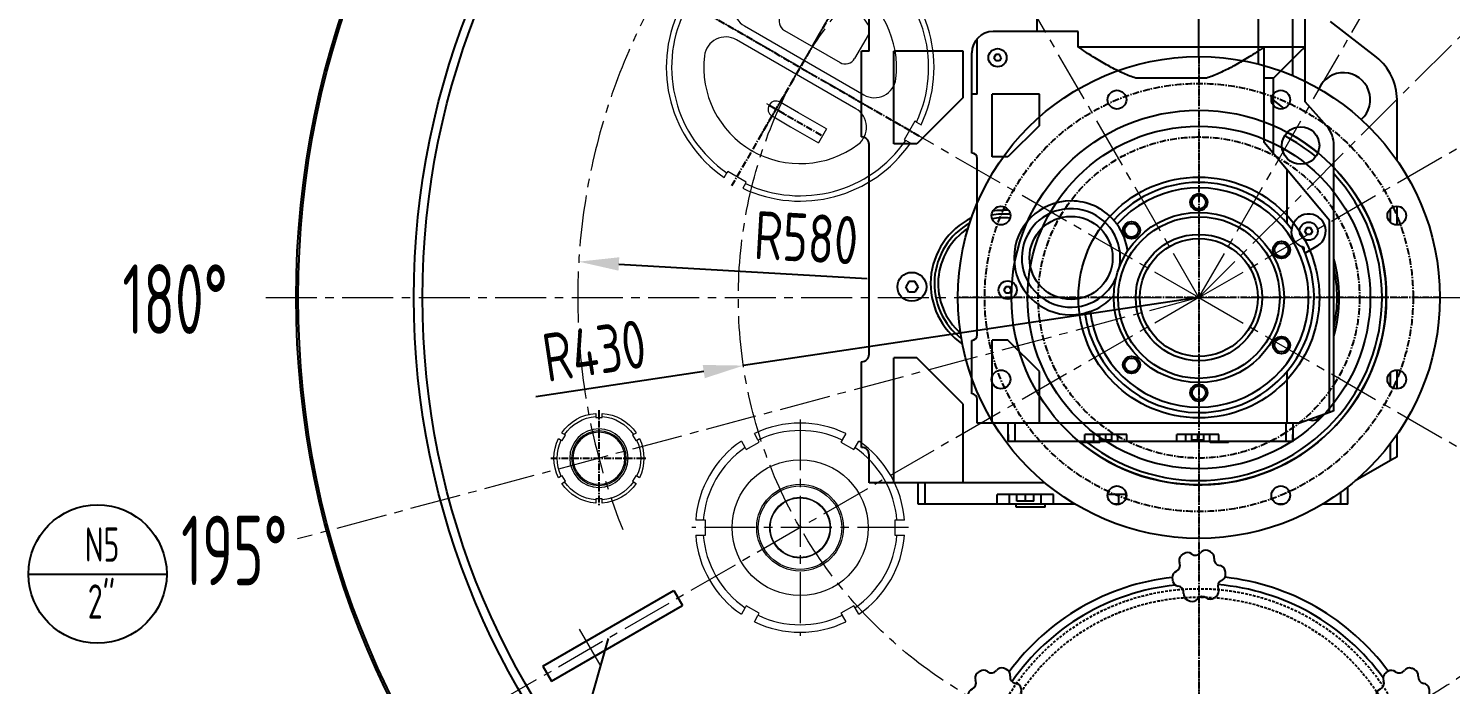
# Model space of a CAD drawing. Header units: inches. Extents: x -375 to 8535, y -477 to 12465.
# Drawn here: x 731 to 2059, y 4177 to 4790 of the extents above; entities that cross this region are included whole.
import ezdxf

# ---------------------------------------------------------------- set-up
doc = ezdxf.new("R2010")
doc.units = ezdxf.units.IN
doc.header["$LTSCALE"] = 5
for name, pattern in [('CENTER', [2, 1.25, -0.25, 0.25, -0.25]), ('CENTER2', [28.575, 19.05, -3.175, 3.175, -3.175]), ('DASHED', [0.75, 0.5, -0.25])]:
    doc.linetypes.add(name, pattern=pattern)
for name, color, linetype in [('1轮廓实线层', 7, 'Continuous'), ('2细线层', 4, 'Continuous'), ('3中心线层', 1, 'CENTER'), ('3尺寸线', 3, 'Continuous'), ('4虚线层', 6, 'DASHED'), ('5剖面线层', 2, 'Continuous'), ('6文字层', 3, 'Continuous'), ('7标注层', 4, 'Continuous')]:
    doc.layers.add(name, color=color, linetype=linetype)
doc.layers.add('图层1', color=1, linetype='CENTER2', lineweight=13)
doc.styles.add('HC_TEXTSTYLE', font='isocp', dxfattribs={"width": 0.667, "bigfont": 'hzfs'})
doc.styles.add('PC_TEXTSTYLE', font='isocp.shx', dxfattribs={"width": 0.8, "bigfont": 'hzfs.shx'})
doc.styles.get("Standard").update_dxf_attribs({"font": 'isocp.shx', "width": 0.707, "bigfont": 'hztxt.shx'})
doc.dimstyles.new('TH_GBDIM', dxfattribs={"dimscale": 15, "dimtxt": 3, "dimasz": 2.5, "dimexe": 1.25, "dimexo": 0, "dimgap": 0.8, "dimtad": 1, "dimdec": 0, "dimzin": 0, "dimdsep": 46, "dimtxsty": 'PC_TEXTSTYLE', "dimcen": 2.5, "dimclrd": 256, "dimclre": 256, "dimclrt": 3, "dimadec": 0, "dimazin": 0, "dimtfac": 0.714286, "dimtdec": 0, "dimtmove": 0, "dimatfit": 3, "dimfxl": 0, "dimtzin": 0, "dimlwd": -1, "dimlwe": -1, "dimarcsym": 0})
pattern_1 = [(45, (-1109.678, 9560.3887), (2.32754, -2.32754), [])]

# ---------------------------------------------------------------- blocks, each defined once
blk = doc.blocks.new('400-ek')
at = {"layer": '3尺寸线'}
h = blk.add_hatch(dxfattribs=at)
h.set_pattern_fill('GRASS', color=256, scale=0.950961, angle=45, style=0)
h.set_pattern_definition([(135, (-134255.385, -13324.175), (-24.1543937, 2e-15), [4.528952, -29.630519]), (90, (-134255.385, -13324.175), (-24.15441, 5e-15), [4.528952, -19.6254582]), (180, (-134255.385, -13324.175), (-5e-15, -24.15441), [4.528952, -19.6254582])])
h.paths.add_polyline_path([(-1361.5, 9695.8, 0.251381), (-1428.1, 9660), (-1428.1, 9615.9), (-1361.5, 9615.9)])
h.paths.add_polyline_path([(-1361.5, 9695.8), (-1361.5, 9615.9), (-1281.7, 9615.9, 0.414214)])
h.paths.add_polyline_path([(-1281.7, 9615.9), (-1361.5, 9615.9), (-1361.5, 9536, 0.414214)])
h.paths.add_polyline_path([(-1361.5, 9615.9), (-1428.1, 9615.9), (-1428.1, 9571.7, 0.251381), (-1361.5, 9536)])
h.paths.add_polyline_path([(-1428.1, 9615.9), (-1441.4, 9615.9, 0.147477), (-1428.1, 9571.7)])
h.paths.add_polyline_path([(-1428.1, 9660, 0.147477), (-1441.4, 9615.9), (-1428.1, 9615.9)])
at = {"layer": '5剖面线层'}
h = blk.add_hatch(dxfattribs=at)
h.set_pattern_fill('ANSI31', color=256, scale=1.036735, angle=90, style=0)
h.set_pattern_definition(pattern_1)
h.paths.add_polyline_path([(-1102.1, 9677.4), (-1117.3, 9677.4), (-1117.7, 9677.8), (-1117.7, 9678.9), (-1116.8, 9680.4), (-1102.5, 9680.4), (-1101.7, 9678.9), (-1101.7, 9677.8)])
h = blk.add_hatch(dxfattribs=at)
h.set_pattern_fill('ANSI31', color=256, scale=1.036735, angle=90, style=0)
h.set_pattern_definition(pattern_1)
h.paths.add_polyline_path([(-1101.7, 9672), (-1109.7, 9671), (-1117.7, 9672.5), (-1117.7, 9673), (-1117.3, 9673.4), (-1102.1, 9673.4), (-1101.7, 9673)])
for p, q in [((-1373, 9719.9), (-1373, 9710.3)), ((-1350.1, 9719.9), (-1350.1, 9710.3)), ((-1445.9, 9677.8), (-1437.6, 9673)), ((-1277.2, 9677.8), (-1285.5, 9673)), ((-1091.7, 9670.9), (-1148.5, 9670.9)), ((-1117.7, 9670.9), (-1117.7, 9678.9)), ((-1101.7, 9670.9), (-1101.7, 9678.9)), ((-1091.7, 9560.9), (-1091.7, 9670.9)), ((-1517.8, 9565.9), (-1517.8, 9665.9)), ((-1505.8, 9565.9), (-1505.8, 9665.9)), ((-1457.3, 9658), (-1449, 9653.2)), ((-1265.8, 9658), (-1274.1, 9653.2)), ((-1391.8, 9621.5), (-1391.8, 9610.2)), ((-1391.8, 9621.5), (-1331.3, 9621.5)), ((-1331.3, 9621.5), (-1331.3, 9610.2)), ((-1391.8, 9610.2), (-1331.3, 9610.2)), ((-1457.3, 9573.8), (-1449, 9578.6)), ((-1265.8, 9573.8), (-1274.1, 9578.6)), ((-1445.9, 9554), (-1437.6, 9558.8)), ((-1277.2, 9554), (-1285.5, 9558.8)), ((-1148.5, 9560.9), (-1091.7, 9560.9)), ((-1373, 9511.9), (-1373, 9521.5)), ((-1350.1, 9511.9), (-1350.1, 9521.5))]:
    blk.add_line(p, q)
for centre, radius, start, end in [((-1374, 9850.2), 6, 131.0078, 202.4337), ((-1361.5, 9835.9), 25, 123.9922, 131.0078), ((-1372.1, 9851.6), 6, 52.5663, 123.9922), ((-1364.8, 9861.1), 6, 232.5663, 322.4337), ((-1355.3, 9853.8), 6, 71.0078, 142.4337), ((-1361.5, 9835.9), 25, 63.9922, 71.0078), ((-1353.2, 9852.9), 6, 352.5663, 63.9922), ((-1380.4, 9834.5), 6, 112.5663, 183.9922), ((-1385, 9845.6), 6, 292.5663, 22.4337), ((-1341.3, 9851.4), 6, 172.5663, 262.4337), ((-1342.8, 9839.5), 6, 11.0078, 82.4337), ((-1361.5, 9835.9), 25, 3.9922, 11.0078), ((-1361.5, 9615.9), 220, 96.4978, 143.6345), ((-1361.5, 9615.9), 212.5, 95.9247, 145.1908), ((-1361.5, 9835.9), 25, 183.9922, 191.0078), ((-1380.1, 9832.2), 6, 191.0078, 262.4337), ((-1337.9, 9826.1), 6, 112.5663, 202.4337), ((-1361.5, 9615.9), 212.5, 35.9247, 85.1908), ((-1342.5, 9837.2), 6, 292.5663, 3.9922), ((-1361.5, 9615.9), 220, 36.4978, 83.6345), ((-1381.7, 9820.3), 6, 352.5663, 82.4337), ((-1369.8, 9818.8), 6, 172.5663, 243.9922), ((-1367.7, 9817.9), 6, 251.0078, 322.4337), ((-1358.2, 9810.6), 6, 52.5663, 142.4337), ((-1361.5, 9615.9), 200, 88.1742, 89.8332), ((-1350.9, 9820.1), 6, 232.5663, 303.9922), ((-1361.5, 9835.9), 25, 303.9922, 311.0078), ((-1349, 9821.5), 6, 311.0078, 22.4337), ((-1361.5, 9835.9), 25, 243.9922, 251.0078), ((-1562.6, 9741.7), 6, 52.5663, 123.9922), ((-1555.3, 9751.2), 6, 232.5663, 322.4337), ((-1545.8, 9743.9), 6, 71.0078, 142.4337), ((-1552, 9725.9), 25, 63.9922, 71.0078), ((-1543.7, 9743), 6, 352.5663, 63.9922), ((-1181.6, 9741.6), 6, 52.5663, 123.9922), ((-1174.3, 9751.1), 6, 232.5663, 322.4337), ((-1164.8, 9743.8), 6, 71.0078, 142.4337), ((-1171, 9725.8), 25, 63.9922, 71.0078), ((-1162.7, 9742.9), 6, 352.5663, 63.9922), ((-1575.6, 9735.7), 6, 292.5663, 22.4337), ((-1564.5, 9740.3), 6, 131.0078, 202.4337), ((-1552, 9725.9), 25, 123.9922, 131.0078), ((-1531.8, 9741.4), 6, 172.5663, 262.4337), ((-1533.4, 9729.6), 6, 11.0078, 82.4337), ((-1194.6, 9735.6), 6, 292.5663, 22.4337), ((-1183.5, 9740.2), 6, 131.0078, 202.4337), ((-1171, 9725.8), 25, 123.9922, 131.0078), ((-1150.8, 9741.4), 6, 172.5663, 262.4337), ((-1152.4, 9729.5), 6, 11.0078, 82.4337), ((-1571, 9724.6), 6, 112.5663, 183.9922), ((-1552, 9725.9), 25, 183.9922, 191.0078), ((-1570.7, 9722.3), 6, 191.0078, 262.4337), ((-1528.5, 9716.2), 6, 112.5663, 202.4337), ((-1361.5, 9615.9), 200, 148.1742, 149.8332), ((-1533.1, 9727.2), 6, 292.5663, 3.9922), ((-1552, 9725.9), 25, 3.9922, 11.0078), ((-1190, 9724.5), 6, 112.5663, 183.9922), ((-1171, 9725.8), 25, 183.9922, 191.0078), ((-1189.7, 9722.2), 6, 191.0078, 262.4337), ((-1147.5, 9716.1), 6, 112.5663, 202.4337), ((-1152.1, 9727.1), 6, 292.5663, 3.9922), ((-1171, 9725.8), 25, 3.9922, 11.0078), ((-1572.3, 9710.4), 6, 352.5663, 82.4337), ((-1560.4, 9708.9), 6, 172.5663, 243.9922), ((-1539.6, 9711.6), 6, 311.0078, 22.4337), ((-1361.5, 9615.9), 104.6, 96.2629, 143.7371), ((-1361.5, 9615.9), 104.6, 36.2629, 83.7371), ((-1191.2, 9710.3), 6, 352.5663, 82.4337), ((-1361.5, 9615.9), 200, 28.1742, 29.8332), ((-1179.3, 9708.8), 6, 172.5663, 243.9922), ((-1158.5, 9711.5), 6, 311.0078, 22.4337), ((-1552, 9725.9), 25, 243.9922, 251.0078), ((-1558.2, 9708), 6, 251.0078, 322.4337), ((-1548.7, 9700.6), 6, 52.5663, 142.4337), ((-1541.4, 9710.2), 6, 232.5663, 303.9922), ((-1552, 9725.9), 25, 303.9922, 311.0078), ((-1171, 9725.8), 25, 243.9922, 251.0078), ((-1177.2, 9707.9), 6, 251.0078, 322.4337), ((-1167.7, 9700.5), 6, 52.5663, 142.4337), ((-1361.5, 9615.9), 212.5, 335.9247, 25.1908), ((-1160.4, 9710.1), 6, 232.5663, 303.9922), ((-1361.5, 9615.9), 220, 336.4978, 23.6345), ((-1171, 9725.8), 25, 303.9922, 311.0078), ((-1511.8, 9665.9), 6, 0, 180), ((-1361.5, 9615.9), 104.6, 156.2629, 203.7371), ((-1511.8, 9565.9), 6, 180, 0), ((-1361.5, 9615.9), 104.6, 216.2629, 263.7371), ((-1361.5, 9615.9), 104.6, 276.2629, 323.7371), ((-1572.3, 9521.4), 6, 277.5663, 7.4337), ((-1560.4, 9522.9), 6, 116.0078, 187.4337), ((-1552, 9505.9), 25, 108.9922, 116.0078), ((-1558.2, 9523.8), 6, 37.5663, 108.9922), ((-1548.7, 9531.1), 6, 217.5663, 307.4337), ((-1541.4, 9521.6), 6, 56.0078, 127.4337), ((-1552, 9505.9), 25, 48.9922, 56.0078), ((-1539.6, 9520.2), 6, 337.5663, 48.9922), ((-1183.5, 9520.2), 6, 131.0078, 202.4337), ((-1171.1, 9505.9), 25, 123.9922, 131.0078), ((-1181.7, 9521.6), 6, 52.5663, 123.9922), ((-1174.4, 9531.1), 6, 232.5663, 322.4337), ((-1164.9, 9523.8), 6, 71.0078, 142.4337), ((-1171.1, 9505.9), 25, 63.9922, 71.0078), ((-1162.7, 9522.9), 6, 352.5663, 63.9922), ((-1150.8, 9521.4), 6, 172.5663, 262.4337), ((-1552, 9505.9), 25, 168.9922, 176.0078), ((-1570.7, 9509.5), 6, 97.5663, 168.9922), ((-1528.5, 9515.6), 6, 157.5663, 247.4337), ((-1361.5, 9615.9), 200, 210.1668, 211.8258), ((-1533.1, 9504.5), 6, 356.0078, 67.4337), ((-1190, 9504.5), 6, 112.5663, 183.9922), ((-1194.6, 9515.6), 6, 292.5663, 22.4337), ((-1361.5, 9615.9), 200, 328.1742, 329.8332), ((-1152.4, 9509.5), 6, 11.0078, 82.4337), ((-1171.1, 9505.9), 25, 3.9922, 11.0078), ((-1571, 9507.2), 6, 176.0078, 247.4337), ((-1575.6, 9496.1), 6, 337.5663, 67.4337), ((-1531.8, 9490.3), 6, 97.5663, 187.4337), ((-1533.4, 9502.2), 6, 277.5663, 348.9922), ((-1552, 9505.9), 25, 348.9922, 356.0078), ((-1171.1, 9505.9), 25, 183.9922, 191.0078), ((-1189.7, 9502.2), 6, 191.0078, 262.4337), ((-1191.3, 9490.3), 6, 352.5663, 82.4337), ((-1147.5, 9496.1), 6, 112.5663, 202.4337), ((-1152.1, 9507.2), 6, 292.5663, 3.9922), ((-1564.5, 9491.5), 6, 157.5663, 228.9922), ((-1552, 9505.9), 25, 228.9922, 236.0078), ((-1562.6, 9490.1), 6, 236.0078, 307.4337), ((-1555.3, 9480.6), 6, 37.5663, 127.4337), ((-1545.8, 9487.9), 6, 217.5663, 288.9922), ((-1552, 9505.9), 25, 288.9922, 296.0078), ((-1543.7, 9488.8), 6, 296.0078, 7.4337), ((-1361.5, 9615.9), 220, 216.3655, 263.5022), ((-1361.5, 9615.9), 212.5, 214.8092, 264.0753), ((-1361.5, 9615.9), 212.5, 275.9247, 325.1908), ((-1361.5, 9615.9), 220, 276.4978, 323.6345), ((-1179.4, 9488.8), 6, 172.5663, 243.9922), ((-1171.1, 9505.9), 25, 243.9922, 251.0078), ((-1177.3, 9487.9), 6, 251.0078, 322.4337), ((-1167.7, 9480.6), 6, 52.5663, 142.4337), ((-1160.4, 9490.1), 6, 232.5663, 303.9922), ((-1171.1, 9505.9), 25, 303.9922, 311.0078), ((-1158.6, 9491.5), 6, 311.0078, 22.4337), ((-1361.6, 9395.9), 25, 123.9922, 131.0078), ((-1372.2, 9411.7), 6, 52.5663, 123.9922), ((-1364.9, 9421.2), 6, 232.5663, 322.4337), ((-1361.5, 9615.9), 200, 268.1742, 269.8332), ((-1355.4, 9413.9), 6, 71.0078, 142.4337), ((-1361.6, 9395.9), 25, 63.9922, 71.0078), ((-1353.3, 9413), 6, 352.5663, 63.9922), ((-1385.2, 9405.7), 6, 292.5663, 22.4337), ((-1374.1, 9410.3), 6, 131.0078, 202.4337), ((-1341.4, 9411.4), 6, 172.5663, 262.4337), ((-1343, 9399.5), 6, 11.0078, 82.4337), ((-1380.6, 9394.6), 6, 112.5663, 183.9922), ((-1361.6, 9395.9), 25, 183.9922, 191.0078), ((-1380.3, 9392.3), 6, 191.0078, 262.4337), ((-1338, 9386.2), 6, 112.5663, 202.4337), ((-1342.6, 9397.2), 6, 292.5663, 3.9922), ((-1361.6, 9395.9), 25, 3.9922, 11.0078), ((-1381.8, 9380.4), 6, 352.5663, 82.4337), ((-1369.9, 9378.8), 6, 172.5663, 243.9922), ((-1358.3, 9370.6), 6, 52.5663, 142.4337), ((-1351, 9380.2), 6, 232.5663, 303.9922), ((-1361.6, 9395.9), 25, 303.9922, 311.0078), ((-1349.1, 9381.6), 6, 311.0078, 22.4337), ((-1361.6, 9395.9), 25, 243.9922, 251.0078), ((-1367.8, 9377.9), 6, 251.0078, 322.4337)]:
    blk.add_arc(centre, radius, start, end)
at = {"layer": '1轮廓实线层'}
for p, q in [((-1117.7, 9678.9), (-1116.8, 9680.4)), ((-1117.3, 9677.4), (-1117.7, 9677.8)), ((-1117.7, 9673), (-1117.3, 9673.4)), ((-1102.1, 9677.4), (-1117.3, 9677.4)), ((-1117.3, 9673.4), (-1117.3, 9677.4)), ((-1102.1, 9673.4), (-1117.3, 9673.4)), ((-1102.5, 9680.4), (-1116.8, 9680.4)), ((-1101.7, 9678.9), (-1102.5, 9680.4)), ((-1102.1, 9677.4), (-1101.7, 9677.8)), ((-1102.1, 9673.4), (-1102.1, 9677.4)), ((-1101.7, 9673), (-1102.1, 9673.4)), ((-1101.4, 9560.4), (-1117.9, 9560.4)), ((-1101.4, 9556.9), (-1117.9, 9556.9))]:
    blk.add_line(p, q, dxfattribs=at)
for centre, radius, start, end in [((-1361.5, 9615.9), 95.1, 3.4088, 356.5912), ((-1361.5, 9615.9), 220, 156.4978, 203.5022), ((-1361.5, 9615.9), 212.5, 155.9247, 204.0753), ((-1361.5, 9615.9), 79.9, 4.0591, 355.9409), ((-1361.5, 9615.9), 104.6, 3.0986, 23.7371), ((-1361.5, 9615.9), 104.6, 336.2629, 356.9014), ((-1117.9, 9558.6), 1.75, 90, 270), ((-1118.2, 9560.9), 0.5, 270, 0), ((-1101.2, 9560.9), 0.5, 180, 270), ((-1101.4, 9558.6), 1.75, 270, 90)]:
    blk.add_arc(centre, radius, start, end, dxfattribs=at)
at = {"layer": '2细线层'}
blk.add_lwpolyline([(-1101.7, 9672), (-1109.7, 9671), (-1117.7, 9672.5)], dxfattribs=at)
at = {"layer": '3中心线层'}
for p, q in [((-1361.5, 9867), (-1361.5, 9362.9)), ((-1109.7, 9557.9), (-1109.7, 9683.9)), ((-1109.7, 9680.9), (-1109.7, 9556.6)), ((-1511.8, 9553.7), (-1511.8, 9676.2)), ((-1098.7, 9675.4), (-1120.7, 9675.4)), ((-1080.2, 9615.9), (-1610.5, 9615.9)), ((-1196.9, 9615.9), (-1091.2, 9615.9))]:
    blk.add_line(p, q, dxfattribs=at)
at = {"layer": '4虚线层'}
for p, q in [((-1117.9, 9664.9), (-1117.9, 9670.9)), ((-1117.7, 9560.9), (-1117.7, 9670.9)), ((-1101.7, 9560.9), (-1101.7, 9670.9)), ((-1101.4, 9664.9), (-1101.4, 9670.9)), ((-1091.7, 9663.9), (-1159.2, 9663.9)), ((-1091.7, 9657.9), (-1157.8, 9657.9)), ((-1091.7, 9664.9), (-1147.1, 9664.9)), ((-1117.9, 9657.9), (-1117.9, 9663.9)), ((-1101.4, 9657.9), (-1101.4, 9663.9)), ((-1091.7, 9567.9), (-1159.2, 9567.9)), ((-1091.7, 9573.9), (-1157.8, 9573.9)), ((-1091.7, 9566.9), (-1147.1, 9566.9)), ((-1117.9, 9567.9), (-1117.9, 9573.9)), ((-1117.9, 9560.9), (-1117.9, 9566.9)), ((-1101.4, 9567.9), (-1101.4, 9573.9)), ((-1101.4, 9560.9), (-1101.4, 9566.9))]:
    blk.add_line(p, q, dxfattribs=at)
for radius in [208, 200.1]:
    blk.add_circle((-1361.5, 9615.9), radius, dxfattribs=at)
at = {"style": 'HC_TEXTSTYLE'}
blk.add_text('HC_SUPERPART', height=0.001, rotation=90, dxfattribs=at).set_placement((-1109.7, 9560.4))
blk = doc.blocks.new('*D1719')
at = {"layer": '1轮廓实线层', "color": 3}
blk.add_line((1282.6, 4569.5), (1514.3, 4556.1), dxfattribs=at)
blk.add_solid([(1283, 4575.8), (1282.2, 4563.3), (1245.2, 4571.7)], dxfattribs=at)
at = {"layer": 'Defpoints', "color": 0}
for p in [(1245.2, 4571.7), (1824.2, 4538.2)]:
    blk.add_point(p, dxfattribs=at)
at = {"layer": '1轮廓实线层', "color": 3, "insert": (1457.5, 4594), "char_height": 45, "attachment_point": 5, "rotation": 356.6885, "style": 'PC_TEXTSTYLE'}
blk.add_mtext('R580', dxfattribs=at)
blk = doc.blocks.new('*D1720')
at = {"layer": '1轮廓实线层', "color": 3}
for p, q in [((1824.2, 4538.2), (1398.9, 4474.6)), ((1361.8, 4469), (1204.9, 4445.5))]:
    blk.add_line(p, q, dxfattribs=at)
blk.add_solid([(1362.8, 4462.8), (1360.9, 4475.2), (1398.9, 4474.6)], dxfattribs=at)
at = {"layer": 'Defpoints', "color": 0}
for p in [(1824.2, 4538.2), (1398.9, 4474.6)]:
    blk.add_point(p, dxfattribs=at)
at = {"layer": '1轮廓实线层', "color": 3, "insert": (1259.7, 4488.6), "char_height": 45, "attachment_point": 5, "rotation": 8.511, "style": 'PC_TEXTSTYLE'}
blk.add_mtext('R430', dxfattribs=at)
blk = doc.blocks.new('SW_CENTERMARKSYMBOL_3')
at = {"color": 0, "linetype": 'Continuous', "lineweight": 0}
for p, q in [((0, 0.5), (0, 1.5)), ((-0.5, 0), (-1.5, 0)), ((0, 0), (-0.25, 0)), ((0, 0), (0, 0.25)), ((0, 0), (0, -0.25)), ((0, 0), (0.25, 0)), ((0.5, 0), (1.5, 0)), ((0, -0.5), (0, -1.5))]:
    blk.add_line(p, q, dxfattribs=at)
blk = doc.blocks.new('SW_CENTERMARKSYMBOL_15')
at = {"color": 0, "linetype": 'Continuous', "lineweight": 0}
for p, q in [((-0.1, 0), (-0.2, 0)), ((0, 0), (-0.05, 0)), ((0, 0.1), (0, 0.2)), ((0, 0), (0, 0.05)), ((0, 0), (0, -0.05)), ((0, 0), (0.05, 0)), ((0.1, 0), (0.2, 0)), ((0, -0.1), (0, -0.2))]:
    blk.add_line(p, q, dxfattribs=at)
blk = doc.blocks.new('I$C70221E4B')
at = {"color": 7, "linetype": 'Continuous', "lineweight": 15}
for p, q in [((118, 247.6), (118, 252.6)), ((138, 252.6), (138, 247.6)), ((118, 247.6), (118, 246)), ((118, 246), (138, 246)), ((138, 246), (138, 247.6)), ((88, 185.7), (88, 160.5)), ((168, 185.7), (168, 160.5)), ((98, 150.5), (158, 150.5)), ((3.4, 138), (8.4, 138)), ((10, 138), (8.4, 138)), ((10, 118), (10, 138)), ((63.6, 135.5), (192.4, 135.5)), ((247.6, 138), (246, 138)), ((246, 138), (246, 118)), ((247.6, 138), (252.6, 138)), ((192.4, 120.5), (63.6, 120.5)), ((8.4, 118), (3.4, 118)), ((8.4, 118), (10, 118)), ((246, 118), (247.6, 118)), ((252.6, 118), (247.6, 118)), ((148, 90.5), (128, 90.5)), ((178, 90.5), (148, 90.5)), ((178, 90.5), (178, 75.5)), ((128, 75.5), (148, 75.5)), ((148, 75.5), (178, 75.5)), ((138, 10), (118, 10)), ((118, 10), (118, 8.4)), ((118, 3.4), (118, 8.4)), ((138, 8.4), (138, 10)), ((138, 8.4), (138, 3.4))]:
    blk.add_line(p, q, dxfattribs=at)
for centre, radius, start, end in [((128, 128), 125, 94.5886, 175.4114), ((128, 128), 125, 4.5886, 85.4114), ((128, 128), 120, 94.7802, 175.2198), ((128, 128), 120, 4.7802, 85.2198), ((128, 128), 90, 23.1324, 156.8676), ((128, 128), 75, 62.5136, 117.4864), ((98, 185.7), 10, 117.4864, 180), ((158, 185.7), 10, 0, 62.5136), ((63.6, 155.5), 20, 156.8676, 270), ((98, 160.5), 10, 180, 270), ((158, 160.5), 10, 270, 0), ((192.4, 155.5), 20, 270, 23.1324), ((63.6, 100.5), 20, 90, 203.1324), ((192.4, 100.5), 20, 336.8676, 90), ((128, 128), 125, 184.5886, 265.4114), ((128, 128), 120, 184.7802, 265.2198), ((128, 128), 120, 274.7802, 355.2198), ((128, 128), 125, 274.5886, 355.4114), ((128, 128), 90, 203.1324, 336.8676), ((128, 83), 7.5, 90, 270)]:
    blk.add_arc(centre, radius, start, end, dxfattribs=at)
at = {"layer": '3中心线层'}
for p, q in [((128, 256), (128, 0)), ((0, 128), (256, 128)), ((120.5, 83), (178, 83))]:
    blk.add_line(p, q, dxfattribs=at)
at = {"color": 7, "linetype": 'Continuous', "lineweight": 0, "xscale": 50, "yscale": 50, "zscale": 50}
blk.add_blockref('SW_CENTERMARKSYMBOL_3', (128, 128), dxfattribs=at)
at = {"layer": '3中心线层', "xscale": 50, "yscale": 50, "zscale": 50}
blk.add_blockref('SW_CENTERMARKSYMBOL_15', (128, 83), dxfattribs=at)
blk = doc.blocks.new('I$C1C2F391D')
at = {"color": 7, "linetype": 'Continuous', "lineweight": 15}
for p, q in [((28.2, 80.2), (28.6, 79.4)), ((61.4, 79.4), (61.8, 80.2)), ((23.4, 76.4), (23, 77.2)), ((28.6, 79.4), (23.4, 76.4)), ((66.6, 76.4), (61.4, 79.4)), ((67, 77.2), (66.6, 76.4)), ((3.1, 48), (6.1, 48)), ((6.1, 42), (3.1, 42)), ((6.1, 48), (7, 48)), ((7, 42), (6.1, 42)), ((7, 48), (7, 42)), ((83, 48), (83.9, 48)), ((83, 42), (83, 48)), ((83.9, 42), (83, 42)), ((83.9, 48), (86.9, 48)), ((86.9, 42), (83.9, 42)), ((23, 12.8), (23.4, 13.6)), ((23.4, 13.6), (28.6, 10.6)), ((61.4, 10.6), (66.6, 13.6)), ((66.6, 13.6), (67, 12.8)), ((28.6, 10.6), (28.2, 9.8)), ((61.8, 9.8), (61.4, 10.6))]:
    blk.add_line(p, q, dxfattribs=at)
at = {"color": 7, "linetype": 'Continuous', "lineweight": 15, "flags": 128}
for points in [[(23, 77.2), (22.9, 77.3), (21.5, 79.8)], [(26.7, 82.8), (28.1, 80.3), (28.2, 80.2)], [(61.8, 80.2), (61.9, 80.3), (63.3, 82.8)], [(68.5, 79.8), (67.1, 77.3), (67, 77.2)], [(21.5, 10.2), (22.9, 12.7), (23, 12.8)], [(28.2, 9.8), (28.1, 9.7), (26.7, 7.2)], [(63.3, 7.2), (61.9, 9.7), (61.8, 9.8)], [(67, 12.8), (67.1, 12.7), (68.5, 10.2)]]:
    blk.add_lwpolyline(points, dxfattribs=at)
at = {"color": 7, "linetype": 'Continuous', "lineweight": 15}
for radius in [27.3, 25.5, 24.3]:
    blk.add_circle((45, 45), radius, dxfattribs=at)
for radius, start, end in [(42, 124.096, 175.904), (42, 64.096, 115.904), (39, 64.4117, 115.5883), (42, 4.096, 55.904), (39, 124.4117, 175.5883), (39, 4.4117, 55.5883), (42, 184.096, 235.904), (39, 184.4117, 235.5883), (39, 304.4117, 355.5883), (42, 304.096, 355.904), (42, 244.096, 295.904), (39, 244.4117, 295.5883)]:
    blk.add_arc((45, 45), radius, start, end, dxfattribs=at)
at = {"layer": '3中心线层'}
for p, q in [((45, 90), (45, 0)), ((0, 45), (90, 45))]:
    blk.add_line(p, q, dxfattribs=at)
blk = doc.blocks.new('1-2')
for p, q in [((-13060.9, 283.6), (-13034.9, 283.6)), ((-13060.9, 119.4), (-13060.9, 283.6)), ((-13027.9, 290.6), (-12947.9, 290.6)), ((-12940.9, 283.6), (-12744.9, 283.6)), ((-12737.9, 290.6), (-12657.9, 290.6)), ((-12657.9, 283.6), (-12657.9, 290.6)), ((-12657.9, 283.6), (-12560.7, 283.6)), ((-13060.9, 260.6), (-12944.4, 260.6)), ((-12944.4, 239), (-12944.4, 260.6)), ((-12744.4, 260.6), (-12657.9, 260.6)), ((-12744.4, 239), (-12744.4, 260.6)), ((-12657.9, 195.7), (-12657.9, 260.6)), ((-12882.9, 246.5), (-12877.9, 249.4)), ((-12882.9, 240.7), (-12882.9, 246.5)), ((-12877.9, 237.8), (-12882.9, 240.7)), ((-12872.9, 246.5), (-12877.9, 249.4)), ((-12877.9, 237.8), (-12872.9, 240.7)), ((-12872.9, 240.7), (-12872.9, 246.5)), ((-13080.9, 237.6), (-13060.9, 237.6)), ((-13080.9, 231.1), (-13080.9, 237.6)), ((-13080.9, 231.1), (-13060.9, 231.1)), ((-13080.9, 163.9), (-13080.9, 231.1)), ((-12987.6, 195.7), (-12944.4, 239)), ((-12701.1, 195.7), (-12744.4, 239)), ((-13060.9, 195.7), (-12987.6, 195.7)), ((-12977.9, 187.6), (-12927.9, 187.6)), ((-12752.9, 187.6), (-12659.4, 187.6)), ((-12701.1, 195.7), (-12657.9, 195.7)), ((-12697.9, 182.6), (-12697.9, 187.6)), ((-13005.4, 182.6), (-12982.9, 182.6)), ((-13005.4, -118.4), (-13005.4, 182.6)), ((-12922.9, 182.6), (-12757.9, 182.6)), ((-12697.9, 182.6), (-12646.2, 182.6)), ((-13080.9, 163.9), (-13071.9, 163.9)), ((-13080.9, 152.3), (-13080.9, 163.9)), ((-13071.9, 111.3), (-13071.9, 163.9)), ((-13005.4, 168.6), (-12927.6, 168.6)), ((-12927.6, 153.9), (-12927.6, 168.6)), ((-12756.6, 168.6), (-12697.9, 168.6)), ((-12756.6, 153.9), (-12756.6, 168.6)), ((-12697.9, 124.5), (-12697.9, 168.6)), ((-12666.9, 165.3), (-12663.9, 167.1)), ((-12666.9, 161.9), (-12666.9, 165.3)), ((-12663.9, 160.1), (-12666.9, 161.9)), ((-12660.9, 165.3), (-12663.9, 167.1)), ((-12663.9, 160.1), (-12660.9, 161.9)), ((-12660.9, 161.9), (-12660.9, 165.3)), ((-12639.4, 88.2), (-12639.4, 167.6)), ((-13083.9, 146.1), (-13080.9, 146.1)), ((-13083.9, 119.1), (-13083.9, 146.1)), ((-13080.9, 152.3), (-13071.9, 152.3)), ((-13080.9, 122.9), (-13080.9, 152.3)), ((-13022.4, 153.6), (-13005.4, 153.6)), ((-13022.4, 153.4), (-13022.4, 153.6)), ((-13022.4, 153.4), (-13015.9, 153.4)), ((-13022.4, -112.4), (-13022.4, 153.4)), ((-13022.4, 147.1), (-13005.4, 147.1)), ((-13015.9, 153.4), (-13015.9, 153.6)), ((-12957, 124.5), (-12927.6, 153.9)), ((-12883.9, 155.8), (-12880.9, 157.6)), ((-12883.9, 152.4), (-12883.9, 155.8)), ((-12880.9, 150.6), (-12883.9, 152.4)), ((-12877.9, 155.8), (-12880.9, 157.6)), ((-12880.9, 150.6), (-12877.9, 152.4)), ((-12877.9, 152.4), (-12877.9, 155.8)), ((-12727.3, 124.5), (-12756.6, 153.9)), ((-13083.9, 135.5), (-13083.9, 135.5)), ((-13078.3, 145.6), (-13071.9, 145.6)), ((-13078.3, 129.6), (-13078.3, 145.6)), ((-13078.3, 137.6), (-13071.9, 137.6)), ((-13083.9, 129.7), (-13083.9, 129.7)), ((-13080.9, 122.9), (-13071.9, 122.9)), ((-13080.9, 111.3), (-13080.9, 122.9)), ((-13078.3, 129.6), (-13071.9, 129.6)), ((-13005.4, 124.5), (-12957, 124.5)), ((-12727.3, 124.5), (-12697.9, 124.5)), ((-12639.4, 126.5), (-12615.9, 126.5)), ((-13083.9, 119.1), (-13080.9, 119.1)), ((-13080.9, 111.3), (-13071.9, 111.3)), ((-13080.9, 91.2), (-13080.9, 111.3)), ((-13023.4, 85.1), (-13022.4, 85.1)), ((-13023.4, 76.6), (-13023.4, 85.1)), ((-13022.4, 82.2), (-13015.9, 82.2)), ((-13015.9, 43), (-13015.9, 82.2)), ((-12902.6, 82.1), (-12902.6, 82.1)), ((-12902.6, 82.1), (-12902.6, 82.1)), ((-12902.5, 82), (-12902.6, 82.1)), ((-12902.5, 82), (-12902.5, 82)), ((-12902.5, 81.9), (-12902.5, 82)), ((-12902.5, 81.9), (-12902.5, 81.9)), ((-12902.5, 81.8), (-12902.5, 81.9)), ((-12902.5, 81.7), (-12902.5, 81.8)), ((-12902.4, 81.6), (-12902.5, 81.7)), ((-12902.4, 81.5), (-12902.4, 81.6)), ((-12902.4, 81.3), (-12902.4, 81.5)), ((-12902.3, 81.2), (-12902.4, 81.3)), ((-12902.3, 81.1), (-12902.3, 81.2)), ((-12902.3, 80.9), (-12902.3, 81.1)), ((-12902.2, 80.7), (-12902.3, 80.9)), ((-12902.2, 80.6), (-12902.2, 80.7)), ((-12902.1, 80.4), (-12902.2, 80.6)), ((-12902, 80.2), (-12902.1, 80.4)), ((-12902, 80), (-12902, 80.2)), ((-12901.9, 79.8), (-12902, 80)), ((-12901.9, 79.6), (-12901.9, 79.8)), ((-12659.8, 79.5), (-12658.6, 81.2)), ((-12658.6, 81.2), (-12657.5, 83)), ((-12657.5, 83), (-12656.3, 84.7)), ((-12656.3, 84.7), (-12655.1, 86.5)), ((-12655.1, 86.5), (-12653.9, 88.2)), ((-12653.9, 88.2), (-12639.4, 88.2)), ((-12653.9, -123.5), (-12653.9, 88.2)), ((-13023.4, 68.1), (-13023.4, 76.6)), ((-13023.4, 68.1), (-13022.4, 68.1)), ((-13022.4, 73.8), (-13015.9, 73.8)), ((-13021.2, 68.2), (-13015.9, 68.2)), ((-13021.2, 56.9), (-13021.2, 68.2)), ((-12901.8, 79.3), (-12901.9, 79.6)), ((-12901.7, 79.1), (-12901.8, 79.3)), ((-12901.7, 78.9), (-12901.7, 79.1)), ((-12901.6, 78.7), (-12901.7, 78.9)), ((-12901.5, 78.4), (-12901.6, 78.7)), ((-12901.4, 78.2), (-12901.5, 78.4)), ((-12901.4, 78), (-12901.4, 78.2)), ((-12901.3, 77.7), (-12901.4, 78)), ((-12901.2, 77.5), (-12901.3, 77.7)), ((-12901.1, 77.2), (-12901.2, 77.5)), ((-12668.8, 65), (-12667.8, 66.5)), ((-12667.8, 66.5), (-12666.9, 68.1)), ((-12666.9, 68.1), (-12666, 69.7)), ((-12666, 69.7), (-12665, 71.3)), ((-12665, 71.3), (-12664, 72.9)), ((-12664, 72.9), (-12663, 74.6)), ((-12663, 74.6), (-12661.9, 76.2)), ((-12661.9, 76.2), (-12660.9, 77.9)), ((-12660.9, 77.9), (-12659.8, 79.5)), ((-13080.9, 50.3), (-13080.9, 55.1)), ((-13071.9, 43.4), (-13071.9, 60.8)), ((-13021.2, 62.6), (-13015.9, 62.6)), ((-13021.2, 56.9), (-13015.9, 56.9)), ((-12818.1, 53), (-12818, 53.2)), ((-12818, 53.2), (-12817.8, 53.3)), ((-12817.8, 53.3), (-12817.6, 53.4)), ((-12817.6, 53.4), (-12817.5, 53.5)), ((-12817.5, 53.5), (-12817.3, 53.7)), ((-12817.3, 53.7), (-12817.2, 53.8)), ((-12817.2, 53.8), (-12817, 53.9)), ((-12817, 53.9), (-12816.9, 54)), ((-12816.9, 54), (-12816.8, 54.1)), ((-12816.8, 54.1), (-12816.7, 54.2)), ((-12816.7, 54.2), (-12816.5, 54.3)), ((-12816.5, 54.3), (-12816.4, 54.4)), ((-12816.4, 54.4), (-12816.3, 54.5)), ((-12816.3, 54.5), (-12816.2, 54.6)), ((-12816.2, 54.6), (-12816.1, 54.7)), ((-12816.1, 54.7), (-12816, 54.7)), ((-12816, 54.8), (-12815.9, 54.9)), ((-12816, 54.7), (-12816, 54.8)), ((-12815.9, 54.9), (-12815.8, 54.9)), ((-12815.8, 54.9), (-12815.8, 55)), ((-12815.8, 55), (-12815.7, 55)), ((-12815.7, 55), (-12815.6, 55.1)), ((-12815.7, 55), (-12815.7, 55)), ((-12815.6, 55.1), (-12815.6, 55.1)), ((-12815.6, 55.1), (-12815.6, 55.1)), ((-12815.6, 55.1), (-12815.6, 55.1)), ((-12815.6, 55.1), (-12815.6, 55.1)), ((-12675.2, 52.9), (-12674.5, 54.4)), ((-12674.5, 54.4), (-12673.7, 55.9)), ((-12673.7, 55.9), (-12673, 57.4)), ((-12673, 57.4), (-12672.2, 58.9)), ((-12672.2, 58.9), (-12671.3, 60.4)), ((-12671.3, 60.4), (-12670.5, 61.9)), ((-12670.5, 61.9), (-12669.6, 63.4)), ((-12669.6, 63.4), (-12668.8, 65)), ((-13080.9, 50.3), (-13071.9, 50.3)), ((-13080.9, 49.1), (-13080.9, 50.3)), ((-13074.6, 43.6), (-13071.9, 43.6)), ((-13022.4, 51.3), (-13015.9, 51.3)), ((-13022.4, 43), (-13015.9, 43)), ((-12819.5, 52), (-12819.3, 52.1)), ((-12819.3, 52.1), (-12819.2, 52.2)), ((-12819.2, 52.2), (-12819, 52.4)), ((-12819, 52.4), (-12818.8, 52.5)), ((-12818.8, 52.5), (-12818.6, 52.6)), ((-12818.6, 52.6), (-12818.5, 52.8)), ((-12818.5, 52.8), (-12818.3, 52.9)), ((-12818.3, 52.9), (-12818.1, 53)), ((-12681.5, 38.7), (-12681, 40.1)), ((-12681, 40.1), (-12680.4, 41.5)), ((-12680.4, 41.5), (-12679.8, 42.9)), ((-12679.8, 42.9), (-12679.2, 44.3)), ((-12679.2, 44.3), (-12678.6, 45.8)), ((-12678.6, 45.8), (-12678, 47.2)), ((-12678, 47.2), (-12677.3, 48.6)), ((-12677.3, 48.6), (-12676.6, 50)), ((-12676.6, 50), (-12675.9, 51.5)), ((-12675.9, 51.5), (-12675.2, 52.9)), ((-12683, 34.6), (-12682.5, 36)), ((-12683, -31.6), (-12683, 34.6)), ((-12682.5, 36), (-12682, 37.4)), ((-12682, 37.4), (-12681.5, 38.7)), ((-13022.4, -3.8), (-13015.9, -3.8)), ((-13022.4, -12.2), (-13015.9, -12.2)), ((-13015.9, -43), (-13015.9, -3.8)), ((-13021.2, -17.8), (-13015.9, -17.8)), ((-13021.2, -23.4), (-13021.2, -17.8)), ((-13021.2, -23.4), (-13015.9, -23.4)), ((-13021.2, -29.1), (-13021.2, -23.4)), ((-12662.9, -24.4), (-12599.4, -24.4)), ((-13023.4, -34.9), (-13022.4, -34.9)), ((-13023.4, -51.9), (-13023.4, -34.9)), ((-13022.4, -34.7), (-13015.9, -34.7)), ((-13021.2, -29.1), (-13015.9, -29.1)), ((-12682.5, -33), (-12683, -31.6)), ((-12682, -34.4), (-12682.5, -33)), ((-12681.5, -35.8), (-12682, -34.4)), ((-12681, -37.1), (-12681.5, -35.8)), ((-12680.4, -38.5), (-12681, -37.1)), ((-12679.8, -39.9), (-12680.4, -38.5)), ((-13023.4, -51.9), (-13022.4, -51.9)), ((-13022.4, -43), (-13015.9, -43)), ((-12679.2, -41.4), (-12679.8, -39.9)), ((-12678.6, -42.8), (-12679.2, -41.4)), ((-12678, -44.2), (-12678.6, -42.8)), ((-12677.3, -45.6), (-12678, -44.2)), ((-12676.6, -47.1), (-12677.3, -45.6)), ((-12675.9, -48.5), (-12676.6, -47.1)), ((-12675.2, -50), (-12675.9, -48.5)), ((-12674.5, -51.4), (-12675.2, -50)), ((-12673.7, -52.9), (-12674.5, -51.4)), ((-12673, -54.4), (-12673.7, -52.9)), ((-12672.2, -55.9), (-12673, -54.4)), ((-12671.4, -57.4), (-12672.2, -55.9)), ((-12670.5, -58.9), (-12671.4, -57.4)), ((-12669.7, -60.4), (-12670.5, -58.9)), ((-12668.8, -62), (-12669.7, -60.4)), ((-12667.9, -63.5), (-12668.8, -62)), ((-12666.9, -65.1), (-12667.9, -63.5)), ((-12666, -66.7), (-12666.9, -65.1)), ((-12665, -68.3), (-12666, -66.7)), ((-12664, -69.9), (-12665, -68.3)), ((-12663, -71.5), (-12664, -69.9)), ((-12662, -73.2), (-12663, -71.5)), ((-12660.9, -74.8), (-12662, -73.2)), ((-12659.8, -76.5), (-12660.9, -74.8)), ((-12658.7, -78.2), (-12659.8, -76.5)), ((-12657.5, -79.9), (-12658.7, -78.2)), ((-12815.9, -146.4), (-12743, -85.2)), ((-12743, -85.2), (-12653.9, -85.2)), ((-12711.3, -104.1), (-12702.1, -92.3)), ((-12683, -94), (-12683, -85.2)), ((-12669.9, -80), (-12573.3, -80)), ((-12656.4, -81.7), (-12657.5, -79.9)), ((-12655.2, -83.4), (-12656.4, -81.7)), ((-12653.9, -85.2), (-12655.2, -83.4)), ((-13080.9, -103.9), (-13080.9, -98)), ((-13022.4, -105.9), (-13005.4, -105.9)), ((-12753.4, -94), (-12683, -94)), ((-12679.3, -97.7), (-12683, -94)), ((-12675.5, -101.6), (-12679.3, -97.7)), ((-12671.5, -105.6), (-12675.5, -101.6)), ((-12667.3, -109.7), (-12671.5, -105.6)), ((-13022.4, -112.2), (-13015.9, -112.2)), ((-13022.4, -112.4), (-13005.4, -112.4)), ((-13015.9, -112.4), (-13015.9, -112.2)), ((-13005.4, -106.7), (-12957, -106.7)), ((-12995.2, -146.4), (-13005.4, -118.4)), ((-12840.1, -119.6), (-12840, -119.4)), ((-12840, -119.4), (-12839.9, -119.2)), ((-12839.9, -119.2), (-12839.8, -118.9)), ((-12839.8, -118.9), (-12839.6, -118.7)), ((-12839.6, -118.7), (-12839.5, -118.4)), ((-12839.5, -118.4), (-12839.3, -118.2)), ((-12839.3, -118.2), (-12839.1, -117.9)), ((-12839.1, -117.9), (-12838.9, -117.6)), ((-12838.9, -117.6), (-12838.7, -117.4)), ((-12838.7, -117.4), (-12838.5, -117.1)), ((-12838.5, -117.1), (-12838.3, -116.8)), ((-12838.3, -116.8), (-12838, -116.5)), ((-12838, -116.5), (-12837.8, -116.2)), ((-12837.8, -116.2), (-12837.5, -115.9)), ((-12837.5, -115.9), (-12837.2, -115.6)), ((-12837.2, -115.6), (-12836.9, -115.3)), ((-12836.9, -115.3), (-12836.6, -115)), ((-12836.6, -115), (-12836.3, -114.7)), ((-12836.3, -114.7), (-12835.9, -114.4)), ((-12835.9, -114.4), (-12835.6, -114.2)), ((-12835.6, -114.2), (-12835.2, -113.9)), ((-12835.2, -113.9), (-12834.9, -113.7)), ((-12834.9, -113.7), (-12834.5, -113.4)), ((-12834.5, -113.4), (-12834.1, -113.2)), ((-12834.1, -113.2), (-12833.8, -113)), ((-12833.8, -113), (-12833.4, -112.8)), ((-12833.4, -112.8), (-12833, -112.6)), ((-12833, -112.6), (-12832.6, -112.4)), ((-12832.6, -112.4), (-12832.2, -112.2)), ((-12832.2, -112.2), (-12831.8, -112)), ((-12831.8, -112), (-12831.4, -111.9)), ((-12831.4, -111.9), (-12831, -111.7)), ((-12831, -111.7), (-12830.6, -111.6)), ((-12830.6, -111.6), (-12830.2, -111.5)), ((-12830.2, -111.5), (-12829.7, -111.4)), ((-12829.7, -111.4), (-12829.3, -111.3)), ((-12829.3, -111.3), (-12828.9, -111.2)), ((-12828.9, -111.2), (-12828.5, -111.1)), ((-12828.5, -111.1), (-12828.2, -111.1)), ((-12828.2, -111.1), (-12827.8, -111)), ((-12827.8, -111), (-12827.4, -111)), ((-12827.4, -111), (-12827.1, -111)), ((-12827.1, -111), (-12826.8, -110.9)), ((-12826.8, -110.9), (-12826.4, -110.9)), ((-12826.4, -110.9), (-12826.2, -110.9)), ((-12826.2, -110.9), (-12825.9, -110.9)), ((-12825.6, -110.9), (-12825.9, -110.9)), ((-12825.4, -110.9), (-12825.6, -110.9)), ((-12825.2, -110.9), (-12825.4, -110.9)), ((-12825, -110.9), (-12825.2, -110.9)), ((-12824.8, -110.9), (-12825, -110.9)), ((-12824.7, -111), (-12824.8, -110.9)), ((-12824.5, -111), (-12824.7, -111)), ((-12824.4, -111), (-12824.5, -111)), ((-12824.3, -111), (-12824.4, -111)), ((-12824.2, -111), (-12824.3, -111)), ((-12823.6, -111.1), (-12824.2, -111)), ((-12824.2, -111), (-12824.2, -111)), ((-12824.2, -111), (-12824.2, -111)), ((-12823.1, -111.2), (-12823.6, -111.1)), ((-12822.5, -111.3), (-12823.1, -111.2)), ((-12821.9, -111.4), (-12822.5, -111.3)), ((-12821.4, -111.6), (-12821.9, -111.4)), ((-12820.8, -111.7), (-12821.4, -111.6)), ((-12820.3, -111.9), (-12820.8, -111.7)), ((-12819.7, -112.2), (-12820.3, -111.9)), ((-12819.2, -112.4), (-12819.7, -112.2)), ((-12818.7, -112.6), (-12819.2, -112.4)), ((-12818.8, -106.7), (-12768.6, -106.7)), ((-12818.2, -112.9), (-12818.7, -112.6)), ((-12817.7, -113.2), (-12818.2, -112.9)), ((-12817.2, -113.5), (-12817.7, -113.2)), ((-12816.8, -113.8), (-12817.2, -113.5)), ((-12816.3, -114.1), (-12816.8, -113.8)), ((-12815.9, -114.4), (-12816.3, -114.1)), ((-12815.5, -114.8), (-12815.9, -114.4)), ((-12815.1, -115.1), (-12815.5, -114.8)), ((-12814.7, -115.5), (-12815.1, -115.1)), ((-12814.3, -115.9), (-12814.7, -115.5)), ((-12814, -116.3), (-12814.3, -115.9)), ((-12813.6, -116.7), (-12814, -116.3)), ((-12813.3, -117.1), (-12813.6, -116.7)), ((-12812.9, -117.5), (-12813.3, -117.1)), ((-12812.6, -118), (-12812.9, -117.5)), ((-12812.4, -118.4), (-12812.6, -118)), ((-12812.1, -118.9), (-12812.4, -118.4)), ((-12811.8, -119.3), (-12812.1, -118.9)), ((-12811.6, -119.8), (-12811.8, -119.3)), ((-12680.7, -112.1), (-12606.9, -112.1)), ((-12663, -114), (-12667.3, -109.7)), ((-12658.6, -118.5), (-12663, -114)), ((-12653.9, -123.2), (-12658.6, -118.5)), ((-12839.6, -135.2), (-12846.6, -123.6)), ((-12844.2, -122.6), (-12841.3, -122.6)), ((-12841.3, -122.6), (-12841.2, -122.4)), ((-12841.2, -122.2), (-12841.1, -121.9)), ((-12841.2, -122.4), (-12841.2, -122.2)), ((-12841.1, -121.9), (-12841, -121.7)), ((-12841, -121.5), (-12840.9, -121.3)), ((-12841, -121.7), (-12841, -121.5)), ((-12840.9, -121.3), (-12840.8, -121)), ((-12840.8, -121), (-12840.7, -121)), ((-12840.8, -121), (-12840.8, -121)), ((-12840.8, -121), (-12840.8, -121)), ((-12840.7, -120.8), (-12840.6, -120.7)), ((-12840.7, -120.9), (-12840.7, -120.8)), ((-12840.7, -121), (-12840.7, -120.9)), ((-12840.6, -120.6), (-12840.5, -120.5)), ((-12840.6, -120.7), (-12840.6, -120.6)), ((-12840.5, -120.3), (-12840.4, -120.2)), ((-12840.5, -120.5), (-12840.5, -120.3)), ((-12840.4, -120.2), (-12840.3, -120)), ((-12840.3, -120), (-12840.2, -119.8)), ((-12840.2, -119.8), (-12840.1, -119.6)), ((-12828.9, -125.2), (-12825.9, -123.4)), ((-12828.9, -128.6), (-12828.9, -125.2)), ((-12825.9, -130.4), (-12828.9, -128.6)), ((-12822.9, -125.2), (-12825.9, -123.4)), ((-12825.9, -130.4), (-12822.9, -128.6)), ((-12822.9, -128.6), (-12822.9, -125.2)), ((-12811.4, -120.2), (-12811.6, -119.8)), ((-12811.1, -120.7), (-12811.4, -120.2)), ((-12811, -121.2), (-12811.1, -120.7)), ((-12810.8, -121.7), (-12811, -121.2)), ((-12810.6, -122.1), (-12810.8, -121.7)), ((-12810.5, -122.6), (-12810.6, -122.1)), ((-12810.5, -122.6), (-12810.5, -122.6)), ((-12727.9, -143.8), (-12705.1, -123.5)), ((-12705.1, -123.5), (-12615.9, -123.5)), ((-13080.9, -163.4), (-13080.9, -140.1)), ((-13080.9, -156.9), (-13069.7, -156.9)), ((-12993.8, -150.4), (-12995.2, -146.4)), ((-12995.2, -146.4), (-12815.9, -146.4)), ((-12993.8, -150.4), (-12745.9, -150.4)), ((-12663.5, -190.2), (-12630, -147.4)), ((-13080.9, -163.4), (-13064.8, -163.4)), ((-13040.1, -203.4), (-13059.3, -170.2)), ((-13036.7, -209.4), (-13040.1, -203.4)), ((-13040.1, -203.4), (-13024.2, -203.4)), ((-13036.7, -209.4), (-13016, -209.4)), ((-12973.2, -209.4), (-12955.7, -209.4)), ((-12971, -203.4), (-12957.9, -203.4)), ((-12820.1, -209.4), (-12802.6, -209.4)), ((-12817.9, -203.4), (-12804.8, -203.4)), ((-12759.8, -209.4), (-12702.9, -209.4))]:
    blk.add_line(p, q)
at = {"color": 1, "linetype": 'CENTER'}
for p, q in [((-12887.9, -249.4), (-12887.9, 200.6)), ((-12887.9, -249.4), (-12887.9, 200.6)), ((-12887.9, -199.4), (-12887.9, 150.6)), ((-12662.9, -24.4), (-13112.9, -24.4)), ((-12662.9, -24.4), (-13112.9, -24.4)), ((-12712.9, -24.4), (-13062.9, -24.4))]:
    blk.add_line(p, q, dxfattribs=at)
for centre, radius in [((-12877.9, 243.6), 13.5), ((-12887.9, -24.4), 225), ((-12964.4, 160.4), 8.75), ((-12880.9, 154.1), 8.5), ((-12811.4, 160.4), 8.75), ((-12663.9, 163.6), 8.5), ((-12887.9, -24.4), 175), ((-12887.9, -24.4), 160), ((-12850.9, 95), 38.8), ((-12887.9, -24.4), 112.5), ((-13072.7, 52.1), 8.75), ((-12887.9, -24.4), 79.5), ((-12703.1, 52.1), 8.75), ((-12887.9, -24.4), 75.5), ((-12950.8, 38.5), 8), ((-12950.8, 38.5), 6.39), ((-12825, 38.5), 8), ((-12825, 38.5), 6.39), ((-12887.9, -24.4), 59), ((-12887.9, -24.4), 55), ((-12976.9, -24.4), 8), ((-12976.9, -24.4), 6.39), ((-12798.9, -24.4), 8), ((-12798.9, -24.4), 6.39), ((-13072.7, -100.9), 8.75), ((-12703.1, -100.9), 8.75), ((-12932.4, -101.5), 8), ((-12932.4, -101.5), 6.39), ((-12843.4, -101.5), 8), ((-12843.4, -101.5), 6.39), ((-12745.9, -119.4), 17.5), ((-12825.9, -126.9), 8.5), ((-12964.4, -209.2), 8.75), ((-12811.4, -209.2), 8.75)]:
    blk.add_circle(centre, radius)
for radius in [200, 200, 150]:
    blk.add_circle((-12887.9, -24.4), radius, dxfattribs=at)
for centre, radius, start, end in [((-13034.9, 290.6), 7, 270, 0), ((-12940.9, 290.6), 7, 180, 270), ((-12744.9, 290.6), 7, 270, 0), ((-12874.9, 157.6), 68.5, 26.2883, 145.5405), ((-12874.9, 157.6), 65, 29.4576, 142.3712), ((-12874.9, 157.6), 61.5, 33.0527, 138.7761), ((-12982.9, 187.6), 5, 270, 0), ((-12922.9, 187.6), 5, 180, 270), ((-12757.9, 187.6), 5, 270, 0), ((-12659.4, 167.6), 20, 0, 90), ((-12874.9, 157.6), 61.5, 354.7131, 10.2903), ((-12874.9, 157.6), 65, 354.7993, 10.2041), ((-12874.9, 157.6), 68.5, 356.2071, 8.7963), ((-12850.9, 95), 53.2, 0, 180), ((-12850.9, 95), 46, 259.5038, 246.0617), ((-12850.9, 95), 53.2, 180, 194.0248), ((-12850.9, 95), 53.2, 311.5406, 0), ((-12887.9, -24.4), 175, 140.2258, 313.9455), ((-12887.9, -24.4), 171, 142.4101, 312.5369), ((-12887.9, -24.4), 107.5, 97.8394, 180), ((-12887.9, -24.4), 102.5, 97.4009, 48.1645), ((-12850.9, 95), 53.2, 199.4757, 228.5609), ((-12887.9, -24.4), 107.5, 306.3416, 47.726), ((-12850.9, 95), 53.2, 277.0045, 306.0897), ((-12887.9, -24.4), 107.5, 180, 295.996), ((-12887.9, -24.4), 171, 320.3484, 332.0855), ((-12887.9, -24.4), 175, 320.5814, 331.8524), ((-12994, -130.5), 8.75, 159.1389, 240.8611), ((-12825.9, -126.9), 16, 211.169, 15.5604), ((-12745.9, -122.4), 28, 270, 310.0512), ((-12702.9, -159.4), 25, 221.5264, 66.2348), ((-12887.9, -24.4), 131.1, 253.9835, 286.0164), ((-12887.9, -24.4), 129.1, 257.4414, 282.5586), ((-12702.9, -159.4), 50, 270, 321.9654)]:
    blk.add_arc(centre, radius, start, end)

msp = doc.modelspace()

# ---------------------------------------------------------------- linework, layer by layer
at = {"color": 7, "linetype": 'Continuous', "lineweight": 15}
for p, q in [((1400.5, 4398), (1401.6, 4396.3)), ((1401.6, 4396.3), (1413.7, 4403.2)), ((1413.7, 4403.2), (1412.6, 4405)), ((1491, 4405), (1490, 4403.2)), ((1490, 4403.2), (1502, 4396.3)), ((1502, 4396.3), (1503.1, 4398)), ((1503.1, 4398), (1506.6, 4404.1)), ((1361.4, 4330.2), (1354.4, 4330.2)), ((1363.4, 4330.2), (1361.4, 4330.2)), ((1363.4, 4316.2), (1363.4, 4330.2)), ((1540.2, 4330.2), (1540.2, 4316.2)), ((1542.3, 4330.2), (1540.2, 4330.2)), ((1549.3, 4330.2), (1542.3, 4330.2)), ((1354.4, 4316.2), (1361.4, 4316.2)), ((1361.4, 4316.2), (1363.4, 4316.2)), ((1540.2, 4316.2), (1542.3, 4316.2)), ((1542.3, 4316.2), (1549.3, 4316.2)), ((1401.6, 4250.1), (1400.5, 4248.4)), ((1413.7, 4243.2), (1401.6, 4250.1)), ((1502, 4250.1), (1490, 4243.2)), ((1503.1, 4248.4), (1502, 4250.1)), ((1412.6, 4241.4), (1413.7, 4243.2)), ((1490, 4243.2), (1491, 4241.4)), ((1506.6, 4242.3), (1503.1, 4248.4))]:
    msp.add_line(p, q, dxfattribs=at)
at = {"color": 7, "linetype": 'Continuous', "lineweight": 15, "flags": 128}
for points in [[(1412.6, 4405), (1412.4, 4405.4), (1409.1, 4411.1)], [(1494.5, 4411.1), (1491.2, 4405.4), (1491, 4405)], [(1397, 4404.1), (1400.3, 4398.4), (1400.5, 4398)], [(1400.5, 4248.4), (1400.3, 4248), (1397, 4242.3)], [(1409.1, 4235.3), (1412.4, 4241), (1412.6, 4241.4)], [(1491, 4241.4), (1491.2, 4241), (1494.5, 4235.3)]]:
    msp.add_lwpolyline(points, dxfattribs=at)
for radius in [843, 841, 733, 725]:
    msp.add_circle((1824.2, 4538.2), radius)
at = {"color": 7, "linetype": 'Continuous', "lineweight": 15}
for radius in [63.5, 40.5, 39, 28.3, 27.8]:
    msp.add_circle((1451.8, 4323.2), radius, dxfattribs=at)
for radius, start, end in [(97.7, 64.096, 115.904), (90.7, 64.4117, 115.5883), (97.7, 124.096, 175.904), (90.7, 124.4117, 175.5883), (90.7, 4.4117, 55.5883), (97.7, 4.096, 55.904), (97.7, 184.096, 235.904), (90.7, 184.4117, 235.5883), (90.7, 304.4117, 355.5883), (97.7, 304.096, 355.904), (90.7, 244.4117, 295.5883), (97.7, 244.096, 295.904)]:
    msp.add_arc((1451.8, 4323.2), radius, start, end, dxfattribs=at)
at = {"layer": '1轮廓实线层'}
for p, q in [((1211.6, 4193.7), (1333.9, 4264.4)), ((1333.9, 4264.4), (1341.9, 4250.5)), ((1219.6, 4179.9), (1341.9, 4250.5)), ((1211.6, 4193.7), (1219.6, 4179.9))]:
    msp.add_line(p, q, dxfattribs=at)
at = {"layer": '6文字层'}
msp.add_line((1272.6, 4219.7), (1071, 3511.9), dxfattribs=at)
at = {"layer": '7标注层'}
msp.add_line((731.3, 4279.9), (860.4, 4279.9), dxfattribs=at)
msp.add_circle((795.8, 4279.9), 64.6, dxfattribs=at)
at = {"layer": '图层1', "ltscale": 0.5}
for p, q in [((1824.2, 5409.5), (1824.2, 3632.4)), ((1824.2, 4538.2), (1388.6, 5292.8)), ((1824.2, 4538.2), (2259.8, 5292.8)), ((1824.2, 4538.2), (2501.4, 5215.4)), ((1824.2, 4538.2), (1069.6, 4973.8)), ((1824.2, 4538.2), (2578.7, 4973.8)), ((952.9, 4538.2), (2695.5, 4538.2)), ((1824.2, 4538.2), (982.6, 4312.7)), ((1824.2, 4538.2), (1074.3, 4105.3)), ((1824.2, 4538.2), (2574.1, 4105.3)), ((1824.2, 4538.2), (1824.2, 3860.2)), ((1451.8, 4424.4), (1451.8, 4222)), ((1553, 4323.2), (1350.6, 4323.2)), ((1245.6, 4228.4), (1265.7, 4193.5))]:
    msp.add_line(p, q, dxfattribs=at)
msp.add_circle((1824.2, 4538.2), 430, dxfattribs=at)
msp.add_arc((1824.2, 4538.2), 580, 354.1193, 201.9345, dxfattribs=at)

# ---------------------------------------------------------------- block references
at = {"rotation": 90}
msp.add_blockref('1-2', (1799.8, 17426.1), dxfattribs=at)
at = {"layer": '1轮廓实线层'}
msp.add_blockref('400-ek', (3185.7, -5557.7), dxfattribs=at)
at = {"layer": '图层1', "ltscale": 0.5, "rotation": 329.9999999999999}
msp.add_blockref('I$C70221E4B', (1277, 4706.4), dxfattribs=at)
at = {"layer": '图层1', "ltscale": 0.5, "xscale": -1, "rotation": 89.99999999999987}
msp.add_blockref('I$C1C2F391D', (1309, 4433.1), dxfattribs=at)

# ---------------------------------------------------------------- texts
at = {"layer": '6文字层', "style": 'PC_TEXTSTYLE', "width": 0.67}
for s, p in [('180%%d', (819, 4504.2)), ('195%%d', (873.9, 4269.4))]:
    msp.add_text(s, height=65, dxfattribs=at).set_placement(p)
at = {"layer": '6文字层', "char_height": 32, "attachment_point": 1}
for s, insert, width in [('N5', (783.9, 4323.4), 94.078), ('2"', (786.7, 4270.2), 31.5)]:
    msp.add_mtext(s, dxfattribs=dict(at, insert=insert, width=width))

# ---------------------------------------------------------------- dimensions: what is measured, and where the dimension line sits
at = {"layer": '1轮廓实线层'}
for mpoint, text, picture, middle in [((1245.2, 4571.7), 'R580', '*D1719', (1455.5, 4559.5)), ((1398.9, 4474.6), 'R430', '*D1720', (1264.8, 4454.5))]:
    dim = msp.add_radius_dim(center=(1824.2, 4538.2), mpoint=mpoint, text=text, dimstyle='TH_GBDIM', override={"dimclrd": 3, "dimclre": 3}, dxfattribs=at)
    dim.commit()
    dim.dimension.update_dxf_attribs({"geometry": picture, "text_midpoint": middle, "dimtype": 164})

doc.saveas('drawing.dxf')
